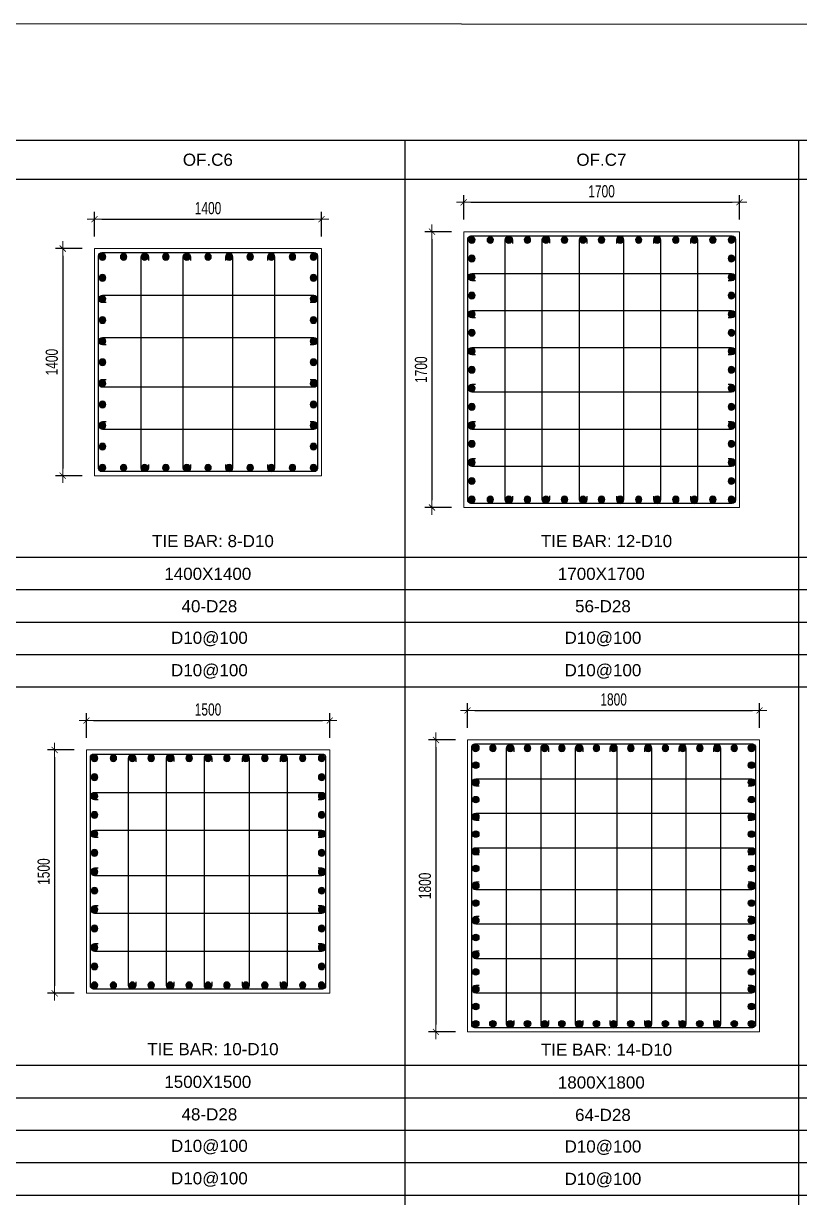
# Model space of a CAD drawing. Header units: millimetres. Extents: x 61878 to 380960, y -19809 to 191918.
# Drawn here: x 334880 to 339664, y 77375 to 84614 of the extents above; entities that cross this region are included whole.
import ezdxf
from ezdxf.enums import TextEntityAlignment as Align

# ---------------------------------------------------------------- set-up
doc = ezdxf.new("R2010")
doc.units = ezdxf.units.MM
doc.linetypes.add('CENTER2', pattern=[1.125, 0.75, -0.125, 0.125, -0.125])
doc.layers.get('Defpoints').update_dxf_attribs({"color": 151, "lineweight": 9})
for name, color, linetype in [('2', 2, 'Continuous'), ('A-ANNO-LEAD', 4, 'Continuous'), ('CEN', 1, 'CENTER2'), ('STL', 3, 'Continuous'), ('TIT1', 3, 'Continuous')]:
    doc.layers.add(name, color=color, linetype=linetype)
doc.layers.add('NDC_S_CONTINUOUS', color=3, linetype='Continuous', lineweight=20)
doc.layers.add('NDC_S_DIM', color=1, linetype='Continuous', lineweight=15)
doc.styles.add('NDC_ARIAL', font='arial.ttf', dxfattribs={"width": 0.85})
doc.styles.add('NDC_DIM', font='', dxfattribs={"width": 0.75})
doc.styles.get('NDC_DIM').set_extended_font_data('Dotum')
doc.dimstyles.new('NDC_dim_30', dxfattribs={"dimscale": 30, "dimtxt": 2.5, "dimasz": 1.5, "dimexe": 1.5, "dimexo": 2.5, "dimgap": 1, "dimtad": 1, "dimdec": 0, "dimzin": 0, "dimdsep": 46, "dimtxsty": 'NDC_DIM', "dimblk": 'DIMMARK', "dimcen": 0.09, "dimdle": 1.2, "dimclrd": 1, "dimclre": 1, "dimclrt": 3, "dimadec": 0, "dimazin": 0, "dimtfac": 1, "dimtdec": 0, "dimtix": 1, "dimtofl": 0, "dimtmove": 0, "dimatfit": 3, "dimfxl": 8, "dimfxlon": 1, "dimtolj": 1, "dimtzin": 0, "dimarcsym": 0})

# ---------------------------------------------------------------- blocks, each defined once
blk = doc.blocks.new('DIMMARK')
at = {"layer": 'NDC_S_DIM', "color": 1}
blk.add_line((-1.5, 0), (1, 0), dxfattribs=at)
at = {"layer": 'NDC_S_DIM', "color": 2, "const_width": 0.1}
blk.add_lwpolyline([(-0.42, -0.42), (0.42, 0.42)], dxfattribs=at)
blk = doc.blocks.new('*D2076')
at = {"layer": 'Defpoints', "color": 0, "ltscale": 40, "transparency": 16777216}
for p in [(336767.4, 80316.3), (335267.4, 80134.8), (336767.4, 80134.8)]:
    blk.add_point(p, dxfattribs=at)
at = {"layer": 'NDC_S_DIM', "color": 1, "lineweight": -2, "ltscale": 40, "transparency": 16777216}
for p, q in [((335267.4, 80209.8), (335267.4, 80361.3)), ((336767.4, 80209.8), (336767.4, 80361.3)), ((335312.4, 80316.3), (336722.4, 80316.3))]:
    blk.add_line(p, q, dxfattribs=at)
at = {"layer": 'NDC_S_DIM', "color": 1, "lineweight": -2, "ltscale": 40, "transparency": 16777216, "xscale": 45, "yscale": 45, "zscale": 45, "rotation": 180}
blk.add_blockref('DIMMARK', (335267.4, 80316.3), dxfattribs=at)
at = {"layer": 'NDC_S_DIM', "color": 1, "lineweight": -2, "ltscale": 40, "transparency": 16777216, "xscale": 45, "yscale": 45, "zscale": 45}
blk.add_blockref('DIMMARK', (336767.4, 80316.3), dxfattribs=at)
at = {"layer": 'NDC_S_DIM', "color": 3, "ltscale": 40, "transparency": 16777216, "insert": (336017.4, 80383.9), "char_height": 75, "attachment_point": 5, "style": 'NDC_DIM'}
blk.add_mtext('\\A1;1500', dxfattribs=at)
blk = doc.blocks.new('*D2077')
at = {"layer": 'Defpoints', "color": 0, "ltscale": 40, "transparency": 16777216}
for p in [(335267.4, 80134.8), (335072, 78634.8), (335267.4, 78634.8)]:
    blk.add_point(p, dxfattribs=at)
at = {"layer": 'NDC_S_DIM', "color": 1, "lineweight": -2, "ltscale": 40, "transparency": 16777216}
for p, q in [((335192.4, 80134.8), (335027, 80134.8)), ((335072, 80089.8), (335072, 78679.8)), ((335192.4, 78634.8), (335027, 78634.8))]:
    blk.add_line(p, q, dxfattribs=at)
at = {"layer": 'NDC_S_DIM', "color": 1, "lineweight": -2, "ltscale": 40, "transparency": 16777216, "xscale": 45, "yscale": 45, "zscale": 45}
for p, rotation in [((335072, 80134.8), 90), ((335072, 78634.8), 270)]:
    blk.add_blockref('DIMMARK', p, dxfattribs=dict(at, rotation=rotation))
at = {"layer": 'NDC_S_DIM', "color": 3, "ltscale": 40, "transparency": 16777216, "insert": (335004.5, 79384.8), "char_height": 75, "attachment_point": 5, "rotation": 90, "style": 'NDC_DIM'}
blk.add_mtext('\\A1;1500', dxfattribs=at)
blk = doc.blocks.new('8')
at = {"layer": '2'}
blk.add_hatch(color=256, dxfattribs=at).paths.add_polyline_path([(20, 0, 0.386127), (1.9, 19.9), (-1.9, 19.9, 0.386127), (-20, 0, 1)])
blk.add_circle((0, 0), 20, dxfattribs=at)
blk = doc.blocks.new('5')
at = {"layer": 'CEN', "rotation": 180}
blk.add_blockref('8', (0, 0), dxfattribs=at)
blk = doc.blocks.new('*U1920')
at = {"layer": 'STL', "xscale": -1, "rotation": 270}
blk.add_blockref('5', (0, 0), dxfattribs=at)
blk = doc.blocks.new('*U1921')
at = {"layer": 'NDC_S_DIM', "color": 0, "linetype": 'ByBlock', "lineweight": -2, "transparency": 16777216}
for p in [(306243.8, 76813.8), (306360.5, 76813.8), (306477.2, 76813.8), (306593.9, 76813.8), (306710.6, 76813.8), (306827.3, 76813.8), (306944, 76813.8), (307060.7, 76813.8), (307177.4, 76813.8), (307294.1, 76813.8), (307410.8, 76813.8), (307527.5, 76813.8), (307644.2, 76813.8)]:
    blk.add_blockref('*U1920', p, dxfattribs=at)
blk = doc.blocks.new('*U1922')
at = {"layer": 'STL', "xscale": -1, "rotation": 270}
blk.add_blockref('5', (0, 0), dxfattribs=at)
blk = doc.blocks.new('*U1923')
at = {"layer": 'NDC_S_DIM', "color": 0, "linetype": 'ByBlock', "lineweight": -2, "transparency": 16777216}
for p in [(306243.8, 76813.8), (306360.5, 76813.8), (306477.2, 76813.8), (306593.9, 76813.8), (306710.6, 76813.8), (306827.3, 76813.8), (306944, 76813.8), (307060.7, 76813.8), (307177.4, 76813.8), (307294.1, 76813.8), (307410.8, 76813.8), (307527.5, 76813.8), (307644.2, 76813.8)]:
    blk.add_blockref('*U1922', p, dxfattribs=at)
blk = doc.blocks.new('*U1924')
at = {"layer": 'STL', "xscale": -1, "rotation": 270}
blk.add_blockref('5', (0, 0), dxfattribs=at)
blk = doc.blocks.new('*U1925')
at = {"layer": 'NDC_S_DIM', "color": 0, "linetype": 'ByBlock', "lineweight": -2, "transparency": 16777216}
for p in [(306243.8, 76813.8), (306360.5, 76813.8), (306477.2, 76813.8), (306593.9, 76813.8), (306710.6, 76813.8), (306827.3, 76813.8), (306944, 76813.8), (307060.7, 76813.8), (307177.4, 76813.8), (307294.1, 76813.8), (307410.8, 76813.8), (307527.5, 76813.8), (307644.2, 76813.8)]:
    blk.add_blockref('*U1924', p, dxfattribs=at)
blk = doc.blocks.new('*U1918')
at = {"layer": 'STL', "xscale": -1, "rotation": 270}
blk.add_blockref('5', (0, 0), dxfattribs=at)
blk = doc.blocks.new('*U1919')
at = {"layer": 'NDC_S_DIM', "color": 0, "linetype": 'ByBlock', "lineweight": -2, "transparency": 16777216}
for p in [(306243.8, 76813.8), (306360.5, 76813.8), (306477.2, 76813.8), (306593.9, 76813.8), (306710.6, 76813.8), (306827.3, 76813.8), (306944, 76813.8), (307060.7, 76813.8), (307177.4, 76813.8), (307294.1, 76813.8), (307410.8, 76813.8), (307527.5, 76813.8), (307644.2, 76813.8)]:
    blk.add_blockref('*U1918', p, dxfattribs=at)
blk = doc.blocks.new('*D2078')
at = {"layer": 'Defpoints', "color": 0, "ltscale": 40, "transparency": 16777216}
for p in [(336717.4, 83407.6), (335317.4, 83226), (336717.4, 83226)]:
    blk.add_point(p, dxfattribs=at)
at = {"layer": 'NDC_S_DIM', "color": 1, "lineweight": -2, "ltscale": 40, "transparency": 16777216}
for p, q in [((335317.4, 83301), (335317.4, 83452.6)), ((335362.4, 83407.6), (336672.4, 83407.6)), ((336717.4, 83301), (336717.4, 83452.6))]:
    blk.add_line(p, q, dxfattribs=at)
at = {"layer": 'NDC_S_DIM', "color": 1, "lineweight": -2, "ltscale": 40, "transparency": 16777216, "xscale": 45, "yscale": 45, "zscale": 45, "rotation": 180}
blk.add_blockref('DIMMARK', (335317.4, 83407.6), dxfattribs=at)
at = {"layer": 'NDC_S_DIM', "color": 1, "lineweight": -2, "ltscale": 40, "transparency": 16777216, "xscale": 45, "yscale": 45, "zscale": 45}
blk.add_blockref('DIMMARK', (336717.4, 83407.6), dxfattribs=at)
at = {"layer": 'NDC_S_DIM', "color": 3, "ltscale": 40, "transparency": 16777216, "insert": (336017.4, 83475.2), "char_height": 75, "attachment_point": 5, "style": 'NDC_DIM'}
blk.add_mtext('\\A1;1400', dxfattribs=at)
blk = doc.blocks.new('*D2079')
at = {"layer": 'Defpoints', "color": 0, "ltscale": 40, "transparency": 16777216}
for p in [(335317.4, 83226), (335122, 81826), (335317.4, 81826)]:
    blk.add_point(p, dxfattribs=at)
at = {"layer": 'NDC_S_DIM', "color": 1, "lineweight": -2, "ltscale": 40, "transparency": 16777216}
for p, q in [((335242.4, 83226), (335077, 83226)), ((335122, 83181), (335122, 81871)), ((335242.4, 81826), (335077, 81826))]:
    blk.add_line(p, q, dxfattribs=at)
at = {"layer": 'NDC_S_DIM', "color": 1, "lineweight": -2, "ltscale": 40, "transparency": 16777216, "xscale": 45, "yscale": 45, "zscale": 45}
for p, rotation in [((335122, 83226), 90), ((335122, 81826), 270)]:
    blk.add_blockref('DIMMARK', p, dxfattribs=dict(at, rotation=rotation))
at = {"layer": 'NDC_S_DIM', "color": 3, "ltscale": 40, "transparency": 16777216, "insert": (335054.5, 82526), "char_height": 75, "attachment_point": 5, "rotation": 90, "style": 'NDC_DIM'}
blk.add_mtext('\\A1;1400', dxfattribs=at)
blk = doc.blocks.new('*U1933')
at = {"layer": 'STL', "xscale": -1, "rotation": 270}
blk.add_blockref('5', (0, 0), dxfattribs=at)
blk = doc.blocks.new('*U1934')
at = {"layer": 'NDC_S_DIM', "color": 0, "linetype": 'ByBlock', "lineweight": -2, "transparency": 16777216}
for p in [(306343.8, 79984.3), (306473.8, 79984.3), (306603.8, 79984.3), (306733.9, 79984.3), (306863.9, 79984.3), (306994, 79984.3), (307124, 79984.3), (307254.1, 79984.3), (307384.1, 79984.3), (307514.2, 79984.3), (307644.2, 79984.3)]:
    blk.add_blockref('*U1933', p, dxfattribs=at)
blk = doc.blocks.new('*U1986')
at = {"layer": 'STL', "xscale": -1, "rotation": 270}
blk.add_blockref('5', (0, 0), dxfattribs=at)
blk = doc.blocks.new('*U1987')
at = {"layer": 'NDC_S_DIM', "color": 0, "linetype": 'ByBlock', "lineweight": -2, "transparency": 16777216}
for p in [(306343.8, 79984.3), (306473.8, 79984.3), (306603.8, 79984.3), (306733.9, 79984.3), (306863.9, 79984.3), (306994, 79984.3), (307124, 79984.3), (307254.1, 79984.3), (307384.1, 79984.3), (307514.2, 79984.3), (307644.2, 79984.3)]:
    blk.add_blockref('*U1986', p, dxfattribs=at)
blk = doc.blocks.new('*U1988')
at = {"layer": 'STL', "xscale": -1, "rotation": 270}
blk.add_blockref('5', (0, 0), dxfattribs=at)
blk = doc.blocks.new('*U1989')
at = {"layer": 'NDC_S_DIM', "color": 0, "linetype": 'ByBlock', "lineweight": -2, "transparency": 16777216}
for p in [(306343.8, 79984.3), (306473.8, 79984.3), (306603.8, 79984.3), (306733.9, 79984.3), (306863.9, 79984.3), (306994, 79984.3), (307124, 79984.3), (307254.1, 79984.3), (307384.1, 79984.3), (307514.2, 79984.3), (307644.2, 79984.3)]:
    blk.add_blockref('*U1988', p, dxfattribs=at)
blk = doc.blocks.new('*U1990')
at = {"layer": 'STL', "xscale": -1, "rotation": 270}
blk.add_blockref('5', (0, 0), dxfattribs=at)
blk = doc.blocks.new('*U1991')
at = {"layer": 'NDC_S_DIM', "color": 0, "linetype": 'ByBlock', "lineweight": -2, "transparency": 16777216}
for p in [(306343.8, 79984.3), (306473.8, 79984.3), (306603.8, 79984.3), (306733.9, 79984.3), (306863.9, 79984.3), (306994, 79984.3), (307124, 79984.3), (307254.1, 79984.3), (307384.1, 79984.3), (307514.2, 79984.3), (307644.2, 79984.3)]:
    blk.add_blockref('*U1990', p, dxfattribs=at)
blk = doc.blocks.new('*D2062')
at = {"layer": 'Defpoints', "color": 0, "ltscale": 40, "transparency": 16777216}
for p in [(339417.9, 80378.2), (337617.9, 80196.6), (339417.9, 80196.6)]:
    blk.add_point(p, dxfattribs=at)
at = {"layer": 'NDC_S_DIM', "color": 1, "lineweight": -2, "ltscale": 40, "transparency": 16777216}
for p, q in [((337617.9, 80271.6), (337617.9, 80423.2)), ((339417.9, 80271.6), (339417.9, 80423.2)), ((337662.9, 80378.2), (339372.9, 80378.2))]:
    blk.add_line(p, q, dxfattribs=at)
at = {"layer": 'NDC_S_DIM', "color": 1, "lineweight": -2, "ltscale": 40, "transparency": 16777216, "xscale": 45, "yscale": 45, "zscale": 45, "rotation": 180}
blk.add_blockref('DIMMARK', (337617.9, 80378.2), dxfattribs=at)
at = {"layer": 'NDC_S_DIM', "color": 1, "lineweight": -2, "ltscale": 40, "transparency": 16777216, "xscale": 45, "yscale": 45, "zscale": 45}
blk.add_blockref('DIMMARK', (339417.9, 80378.2), dxfattribs=at)
at = {"layer": 'NDC_S_DIM', "color": 3, "ltscale": 40, "transparency": 16777216, "insert": (338517.9, 80445.8), "char_height": 75, "attachment_point": 5, "style": 'NDC_DIM'}
blk.add_mtext('\\A1;1800', dxfattribs=at)
blk = doc.blocks.new('*D2063')
at = {"layer": 'Defpoints', "color": 0, "ltscale": 40, "transparency": 16777216}
for p in [(337617.9, 80196.6), (337422.5, 78396.6), (337617.9, 78396.6)]:
    blk.add_point(p, dxfattribs=at)
at = {"layer": 'NDC_S_DIM', "color": 1, "lineweight": -2, "ltscale": 40, "transparency": 16777216}
for p, q in [((337542.9, 80196.6), (337377.5, 80196.6)), ((337422.5, 80151.6), (337422.5, 78441.6)), ((337542.9, 78396.6), (337377.5, 78396.6))]:
    blk.add_line(p, q, dxfattribs=at)
at = {"layer": 'NDC_S_DIM', "color": 1, "lineweight": -2, "ltscale": 40, "transparency": 16777216, "xscale": 45, "yscale": 45, "zscale": 45}
for p, rotation in [((337422.5, 80196.6), 90), ((337422.5, 78396.6), 270)]:
    blk.add_blockref('DIMMARK', p, dxfattribs=dict(at, rotation=rotation))
at = {"layer": 'NDC_S_DIM', "color": 3, "ltscale": 40, "transparency": 16777216, "insert": (337355, 79296.6), "char_height": 75, "attachment_point": 5, "rotation": 90, "style": 'NDC_DIM'}
blk.add_mtext('\\A1;1800', dxfattribs=at)
blk = doc.blocks.new('*U1992')
at = {"layer": 'STL', "xscale": -1, "rotation": 270}
blk.add_blockref('5', (0, 0), dxfattribs=at)
blk = doc.blocks.new('*U1993')
at = {"layer": 'NDC_S_DIM', "color": 0, "linetype": 'ByBlock', "lineweight": -2, "transparency": 16777216}
for p in [(308694.2, 70751.5), (308800.5, 70751.5), (308906.8, 70751.5), (309013.1, 70751.5), (309119.4, 70751.5), (309225.6, 70751.5), (309331.9, 70751.5), (309438.2, 70751.5), (309544.5, 70751.5), (309650.7, 70751.5), (309757, 70751.5), (309863.3, 70751.5), (309969.6, 70751.5), (310075.9, 70751.5), (310182.1, 70751.5), (310288.4, 70751.5), (310394.7, 70751.5)]:
    blk.add_blockref('*U1992', p, dxfattribs=at)
blk = doc.blocks.new('*U1952')
at = {"layer": 'STL', "xscale": -1, "rotation": 270}
blk.add_blockref('5', (0, 0), dxfattribs=at)
blk = doc.blocks.new('*U1953')
at = {"layer": 'NDC_S_DIM', "color": 0, "linetype": 'ByBlock', "lineweight": -2, "transparency": 16777216}
for p in [(308694.2, 70751.5), (308800.5, 70751.5), (308906.8, 70751.5), (309013.1, 70751.5), (309119.4, 70751.5), (309225.6, 70751.5), (309331.9, 70751.5), (309438.2, 70751.5), (309544.5, 70751.5), (309650.7, 70751.5), (309757, 70751.5), (309863.3, 70751.5), (309969.6, 70751.5), (310075.9, 70751.5), (310182.1, 70751.5), (310288.4, 70751.5), (310394.7, 70751.5)]:
    blk.add_blockref('*U1952', p, dxfattribs=at)
blk = doc.blocks.new('*U1954')
at = {"layer": 'STL', "xscale": -1, "rotation": 270}
blk.add_blockref('5', (0, 0), dxfattribs=at)
blk = doc.blocks.new('*U1955')
at = {"layer": 'NDC_S_DIM', "color": 0, "linetype": 'ByBlock', "lineweight": -2, "transparency": 16777216}
for p in [(308694.2, 70751.5), (308800.5, 70751.5), (308906.8, 70751.5), (309013.1, 70751.5), (309119.4, 70751.5), (309225.6, 70751.5), (309331.9, 70751.5), (309438.2, 70751.5), (309544.5, 70751.5), (309650.7, 70751.5), (309757, 70751.5), (309863.3, 70751.5), (309969.6, 70751.5), (310075.9, 70751.5), (310182.1, 70751.5), (310288.4, 70751.5), (310394.7, 70751.5)]:
    blk.add_blockref('*U1954', p, dxfattribs=at)
blk = doc.blocks.new('*U1976')
at = {"layer": 'STL', "xscale": -1, "rotation": 270}
blk.add_blockref('5', (0, 0), dxfattribs=at)
blk = doc.blocks.new('*U1977')
at = {"layer": 'NDC_S_DIM', "color": 0, "linetype": 'ByBlock', "lineweight": -2, "transparency": 16777216}
for p in [(308694.2, 70751.5), (308800.5, 70751.5), (308906.8, 70751.5), (309013.1, 70751.5), (309119.4, 70751.5), (309225.6, 70751.5), (309331.9, 70751.5), (309438.2, 70751.5), (309544.5, 70751.5), (309650.7, 70751.5), (309757, 70751.5), (309863.3, 70751.5), (309969.6, 70751.5), (310075.9, 70751.5), (310182.1, 70751.5), (310288.4, 70751.5), (310394.7, 70751.5)]:
    blk.add_blockref('*U1976', p, dxfattribs=at)
blk = doc.blocks.new('*U1956')
at = {"layer": 'STL', "xscale": -1, "rotation": 270}
blk.add_blockref('5', (0, 0), dxfattribs=at)
blk = doc.blocks.new('*U1957')
at = {"layer": 'NDC_S_DIM', "color": 0, "linetype": 'ByBlock', "lineweight": -2, "transparency": 16777216}
for p in [(299692.7, 70167.6), (299807.1, 70167.6), (299921.4, 70167.6), (300035.7, 70167.6), (300150, 70167.6), (300264.3, 70167.6), (300378.6, 70167.6), (300493, 70167.6), (300607.3, 70167.6), (300721.6, 70167.6), (300835.9, 70167.6), (300950.2, 70167.6), (301064.6, 70167.6), (301178.9, 70167.6), (301293.2, 70167.6)]:
    blk.add_blockref('*U1956', p, dxfattribs=at)
blk = doc.blocks.new('*U1958')
at = {"layer": 'STL', "xscale": -1, "rotation": 270}
blk.add_blockref('5', (0, 0), dxfattribs=at)
blk = doc.blocks.new('*U1959')
at = {"layer": 'NDC_S_DIM', "color": 0, "linetype": 'ByBlock', "lineweight": -2, "transparency": 16777216}
for p in [(299692.7, 70167.6), (299807.1, 70167.6), (299921.4, 70167.6), (300035.7, 70167.6), (300150, 70167.6), (300264.3, 70167.6), (300378.6, 70167.6), (300493, 70167.6), (300607.3, 70167.6), (300721.6, 70167.6), (300835.9, 70167.6), (300950.2, 70167.6), (301064.6, 70167.6), (301178.9, 70167.6), (301293.2, 70167.6)]:
    blk.add_blockref('*U1958', p, dxfattribs=at)
blk = doc.blocks.new('*U1960')
at = {"layer": 'STL', "xscale": -1, "rotation": 270}
blk.add_blockref('5', (0, 0), dxfattribs=at)
blk = doc.blocks.new('*U1961')
at = {"layer": 'NDC_S_DIM', "color": 0, "linetype": 'ByBlock', "lineweight": -2, "transparency": 16777216}
for p in [(299692.7, 70167.6), (299807.1, 70167.6), (299921.4, 70167.6), (300035.7, 70167.6), (300150, 70167.6), (300264.3, 70167.6), (300378.6, 70167.6), (300493, 70167.6), (300607.3, 70167.6), (300721.6, 70167.6), (300835.9, 70167.6), (300950.2, 70167.6), (301064.6, 70167.6), (301178.9, 70167.6), (301293.2, 70167.6)]:
    blk.add_blockref('*U1960', p, dxfattribs=at)
blk = doc.blocks.new('*U1978')
at = {"layer": 'STL', "xscale": -1, "rotation": 270}
blk.add_blockref('5', (0, 0), dxfattribs=at)
blk = doc.blocks.new('*U1979')
at = {"layer": 'NDC_S_DIM', "color": 0, "linetype": 'ByBlock', "lineweight": -2, "transparency": 16777216}
for p in [(299692.7, 70167.6), (299807.1, 70167.6), (299921.4, 70167.6), (300035.7, 70167.6), (300150, 70167.6), (300264.3, 70167.6), (300378.6, 70167.6), (300493, 70167.6), (300607.3, 70167.6), (300721.6, 70167.6), (300835.9, 70167.6), (300950.2, 70167.6), (301064.6, 70167.6), (301178.9, 70167.6), (301293.2, 70167.6)]:
    blk.add_blockref('*U1978', p, dxfattribs=at)
blk = doc.blocks.new('*D2064')
at = {"layer": 'Defpoints', "color": 0, "ltscale": 40, "transparency": 16777216}
for p in [(339293.5, 83511.3), (337593.5, 83329.7), (339293.5, 83329.7)]:
    blk.add_point(p, dxfattribs=at)
at = {"layer": 'NDC_S_DIM', "color": 1, "lineweight": -2, "ltscale": 40, "transparency": 16777216}
for p, q in [((337593.5, 83404.7), (337593.5, 83556.3)), ((339293.5, 83404.7), (339293.5, 83556.3)), ((337638.5, 83511.3), (339248.5, 83511.3))]:
    blk.add_line(p, q, dxfattribs=at)
at = {"layer": 'NDC_S_DIM', "color": 1, "lineweight": -2, "ltscale": 40, "transparency": 16777216, "xscale": 45, "yscale": 45, "zscale": 45, "rotation": 180}
blk.add_blockref('DIMMARK', (337593.5, 83511.3), dxfattribs=at)
at = {"layer": 'NDC_S_DIM', "color": 1, "lineweight": -2, "ltscale": 40, "transparency": 16777216, "xscale": 45, "yscale": 45, "zscale": 45}
blk.add_blockref('DIMMARK', (339293.5, 83511.3), dxfattribs=at)
at = {"layer": 'NDC_S_DIM', "color": 3, "ltscale": 40, "transparency": 16777216, "insert": (338443.5, 83578.9), "char_height": 75, "attachment_point": 5, "style": 'NDC_DIM'}
blk.add_mtext('\\A1;1700', dxfattribs=at)
blk = doc.blocks.new('*D2065')
at = {"layer": 'Defpoints', "color": 0, "ltscale": 40, "transparency": 16777216}
for p in [(337593.5, 83329.7), (337398.1, 81629.7), (337593.5, 81629.7)]:
    blk.add_point(p, dxfattribs=at)
at = {"layer": 'NDC_S_DIM', "color": 1, "lineweight": -2, "ltscale": 40, "transparency": 16777216}
for p, q in [((337518.5, 83329.7), (337353.1, 83329.7)), ((337398.1, 83284.7), (337398.1, 81674.7)), ((337518.5, 81629.7), (337353.1, 81629.7))]:
    blk.add_line(p, q, dxfattribs=at)
at = {"layer": 'NDC_S_DIM', "color": 1, "lineweight": -2, "ltscale": 40, "transparency": 16777216, "xscale": 45, "yscale": 45, "zscale": 45}
for p, rotation in [((337398.1, 83329.7), 90), ((337398.1, 81629.7), 270)]:
    blk.add_blockref('DIMMARK', p, dxfattribs=dict(at, rotation=rotation))
at = {"layer": 'NDC_S_DIM', "color": 3, "ltscale": 40, "transparency": 16777216, "insert": (337330.6, 82479.7), "char_height": 75, "attachment_point": 5, "rotation": 90, "style": 'NDC_DIM'}
blk.add_mtext('\\A1;1700', dxfattribs=at)

msp = doc.modelspace()

# ---------------------------------------------------------------- linework, layer by layer
at = {"layer": '2', "lineweight": -2, "ltscale": 1000}
for points in [[(339268.5, 83284.7), (339268.5, 81674.7, -0.414214), (339248.5, 81654.7), (337638.5, 81654.7, -0.414214), (337618.5, 81674.7), (337618.5, 83284.7, -0.414214), (337638.5, 83304.7), (339248.5, 83304.7, -0.414214)], [(336692.4, 83181), (336692.4, 81871, -0.414214), (336672.4, 81851), (335362.4, 81851, -0.414214), (335342.4, 81871), (335342.4, 83181, -0.414214), (335362.4, 83201), (336672.4, 83201, -0.414214)], [(339392.9, 80151.6), (339392.9, 78441.6, -0.414214), (339372.9, 78421.6), (337662.9, 78421.6, -0.414214), (337642.9, 78441.6), (337642.9, 80151.6, -0.414214), (337662.9, 80171.6), (339372.9, 80171.6, -0.414214)], [(336742.4, 80089.8), (336742.4, 78679.8, -0.414214), (336722.4, 78659.8), (335312.4, 78659.8, -0.414214), (335292.4, 78679.8), (335292.4, 80089.8, -0.414214), (335312.4, 80109.8), (336722.4, 80109.8, -0.414214)]]:
    msp.add_lwpolyline(points, format="xyb", close=True, dxfattribs=at)
at = {"layer": '2'}
for points in [[(337894.4, 81699.4), (337894.4, 81677.2, -1), (337849.4, 81677.2), (337849.4, 83279.2, -1), (337894.4, 83279.2), (337894.4, 83257.1)], [(338123, 81700.8), (338123, 81678.7, -1), (338078, 81678.7), (338078, 83280.7, -1), (338123, 83280.7), (338123, 83258.6)], [(338351.7, 81699.4), (338351.7, 81677.2, -1), (338306.7, 81677.2), (338306.7, 83279.2, -1), (338351.7, 83279.2), (338351.7, 83257.1)], [(338535.3, 81699.4), (338535.3, 81677.2, 1), (338580.3, 81677.2), (338580.3, 83279.2, 1), (338535.3, 83279.2), (338535.3, 83257.1)], [(338763.9, 81699.4), (338763.9, 81677.2, 1), (338809, 81677.2), (338809, 83279.2, 1), (338763.9, 83279.2), (338763.9, 83257.1)], [(338992.6, 81699.4), (338992.6, 81677.2, 1), (339037.6, 81677.2), (339037.6, 83279.2, 1), (338992.6, 83279.2), (338992.6, 83257.1)], [(335649.8, 81895.7), (335649.8, 81873.5, -1), (335604.7, 81873.5), (335604.7, 83175.5, -1), (335649.8, 83175.5), (335649.8, 83153.4)], [(335909.9, 81895.7), (335909.9, 81873.5, -1), (335864.8, 81873.5), (335864.8, 83175.5, -1), (335909.9, 83175.5), (335909.9, 83153.4)], [(336124.9, 81895.7), (336124.9, 81873.5, 1), (336169.9, 81873.5), (336169.9, 83175.5, 1), (336124.9, 83175.5), (336124.9, 83153.4)], [(336385, 81895.7), (336385, 81873.5, 1), (336430, 81873.5), (336430, 83175.5, 1), (336385, 83175.5), (336385, 83153.4)], [(337665.4, 83028.1), (337643.3, 83028.1, -1), (337643.3, 83073.1), (339245.3, 83073.1, -1), (339245.3, 83028.1), (339223.2, 83028.1)], [(335389.3, 82892.9), (335367.2, 82892.9, -1), (335367.2, 82938), (336669.2, 82938, -1), (336669.2, 82892.9), (336647.1, 82892.9)], [(337665.4, 82799.4), (337643.3, 82799.4, -1), (337643.3, 82844.5), (339245.3, 82844.5, -1), (339245.3, 82799.4), (339223.2, 82799.4)], [(335389.3, 82632.8), (335367.2, 82632.8, -1), (335367.2, 82677.9), (336669.2, 82677.9, -1), (336669.2, 82632.8), (336647.1, 82632.8)], [(337665.4, 82570.8), (337643.3, 82570.8, -1), (337643.3, 82615.8), (339245.3, 82615.8, -1), (339245.3, 82570.8), (339223.2, 82570.8)], [(335389.3, 82417.8), (335367.2, 82417.8, 1), (335367.2, 82372.8), (336669.2, 82372.8, 1), (336669.2, 82417.8), (336647.1, 82417.8)], [(337665.4, 82387.2), (337643.3, 82387.2, 1), (337643.3, 82342.2), (339245.3, 82342.2, 1), (339245.3, 82387.2), (339223.2, 82387.2)], [(335389.3, 82157.7), (335367.2, 82157.7, 1), (335367.2, 82112.7), (336669.2, 82112.7, 1), (336669.2, 82157.7), (336647.1, 82157.7)], [(337665.4, 82158.5), (337643.3, 82158.5, 1), (337643.3, 82113.5), (339245.3, 82113.5, 1), (339245.3, 82158.5), (339223.2, 82158.5)], [(337665.4, 81929.9), (337643.3, 81929.9, 1), (337643.3, 81884.9), (339245.3, 81884.9, 1), (339245.3, 81929.9), (339223.2, 81929.9)], [(337902.7, 78466.3), (337902.7, 78444.1, -1), (337857.7, 78444.1), (337857.7, 80146.1, -1), (337902.7, 80146.1), (337902.7, 80124)], [(338115.3, 78466.3), (338115.3, 78444.1, -1), (338070.2, 78444.1), (338070.2, 80146.1, -1), (338115.3, 80146.1), (338115.3, 80124)], [(338327.8, 78466.3), (338327.8, 78444.1, -1), (338282.8, 78444.1), (338282.8, 80146.1, -1), (338327.8, 80146.1), (338327.8, 80124)], [(338495.4, 78466.3), (338495.4, 78444.1, 1), (338540.4, 78444.1), (338540.4, 80146.1, 1), (338495.4, 80146.1), (338495.4, 80124)], [(338707.9, 78466.3), (338707.9, 78444.1, 1), (338752.9, 78444.1), (338752.9, 80146.1, 1), (338707.9, 80146.1), (338707.9, 80124)], [(338920.5, 78466.3), (338920.5, 78444.1, 1), (338965.5, 78444.1), (338965.5, 80146.1, 1), (338920.5, 80146.1), (338920.5, 80124)], [(339133, 78466.3), (339133, 78444.1, 1), (339178.1, 78444.1), (339178.1, 80146.1, 1), (339133, 80146.1), (339133, 80124)], [(335573.1, 78704.4), (335573.1, 78682.3, -1), (335528.1, 78682.3), (335528.1, 80084.3, -1), (335573.1, 80084.3), (335573.1, 80062.1)], [(335806.5, 78705.9), (335806.5, 78683.7, -1), (335761.5, 78683.7), (335761.5, 80085.7, -1), (335806.5, 80085.7), (335806.5, 80063.6)], [(336039.9, 78704.4), (336039.9, 78682.3, -1), (335994.9, 78682.3), (335994.9, 80084.3, -1), (336039.9, 80084.3), (336039.9, 80062.1)], [(336228.3, 78704.4), (336228.3, 78682.3, 1), (336273.3, 78682.3), (336273.3, 80084.3, 1), (336228.3, 80084.3), (336228.3, 80062.1)], [(336461.7, 78704.4), (336461.7, 78682.3, 1), (336506.7, 78682.3), (336506.7, 80084.3, 1), (336461.7, 80084.3), (336461.7, 80062.1)], [(337689.8, 79912.5), (337667.6, 79912.5, -1), (337667.6, 79957.5), (339369.7, 79957.5, -1), (339369.7, 79912.5), (339347.5, 79912.5)], [(335339.3, 79828.3), (335317.2, 79828.3, -1), (335317.2, 79873.4), (336719.2, 79873.4, -1), (336719.2, 79828.3), (336697.1, 79828.3)], [(337689.8, 79700), (337667.6, 79700, -1), (337667.6, 79745), (339369.7, 79745, -1), (339369.7, 79700), (339347.5, 79700)], [(335339.3, 79594.9), (335317.2, 79594.9, -1), (335317.2, 79639.9), (336719.2, 79639.9, -1), (336719.2, 79594.9), (336697.1, 79594.9)], [(337689.8, 79487.4), (337667.6, 79487.4, -1), (337667.6, 79532.4), (339369.7, 79532.4, -1), (339369.7, 79487.4), (339347.5, 79487.4)], [(335339.3, 79406.5), (335317.2, 79406.5, 1), (335317.2, 79361.5), (336719.2, 79361.5, 1), (336719.2, 79406.5), (336697.1, 79406.5)], [(337689.8, 79319.9), (337667.6, 79319.9, 1), (337667.6, 79274.9), (339369.7, 79274.9, 1), (339369.7, 79319.9), (339347.5, 79319.9)], [(335339.3, 79173.1), (335317.2, 79173.1, 1), (335317.2, 79128.1), (336719.2, 79128.1, 1), (336719.2, 79173.1), (336697.1, 79173.1)], [(337689.8, 79107.3), (337667.6, 79107.3, 1), (337667.6, 79062.3), (339369.7, 79062.3, 1), (339369.7, 79107.3), (339347.5, 79107.3)], [(335339.3, 78939.7), (335317.2, 78939.7, 1), (335317.2, 78894.7), (336719.2, 78894.7, 1), (336719.2, 78939.7), (336697.1, 78939.7)], [(337689.8, 78894.8), (337667.6, 78894.8, 1), (337667.6, 78849.7), (339369.7, 78849.7, 1), (339369.7, 78894.8), (339347.5, 78894.8)], [(337689.8, 78682.2), (337667.6, 78682.2, 1), (337667.6, 78637.2), (339369.7, 78637.2, 1), (339369.7, 78682.2), (339347.5, 78682.2)]]:
    msp.add_lwpolyline(points, format="xyb", dxfattribs=at)
at = {"layer": 'A-ANNO-LEAD'}
msp.add_lwpolyline([(330466.4, 67994), (351801.4, 67980.8), (351801.4, 84600.8), (330466.4, 84614)], close=True, dxfattribs=at)
at = {"layer": 'NDC_S_CONTINUOUS', "ltscale": 70}
for points in [[(339293.5, 83329.7), (339293.5, 81629.7), (337593.5, 81629.7), (337593.5, 83329.7), (339293.5, 83329.7)], [(336717.4, 83226), (336717.4, 81826), (335317.4, 81826), (335317.4, 83226), (336717.4, 83226)], [(336767.4, 80134.8), (336767.4, 78634.8), (335267.4, 78634.8), (335267.4, 80134.8), (336767.4, 80134.8)], [(339417.9, 80196.6), (339417.9, 78396.6), (337617.9, 78396.6), (337617.9, 80196.6), (339417.9, 80196.6)]]:
    msp.add_lwpolyline(points, dxfattribs=at)
at = {"layer": 'TIT1', "color": 2}
msp.add_line((330466.4, 83894), (351801.4, 83894), dxfattribs=at)
at = {"layer": 'TIT1'}
for p, q in [((337230.4, 83894), (337230.4, 67994)), ((339656.5, 83894), (339656.5, 67994)), ((330466.4, 83654), (351801.4, 83654)), ((351801.4, 80521.3), (330466.4, 80521.3)), ((351801.4, 77388.6), (330466.4, 77388.6))]:
    msp.add_line(p, q, dxfattribs=at)
at = {"layer": 'TIT1', "color": 8}
for p, q in [((351801.4, 81321.3), (331094.3, 81321.3)), ((351801.4, 81121.3), (331094.3, 81121.3)), ((351801.4, 80921.3), (331094.3, 80921.3)), ((351801.4, 80721.3), (331094.3, 80721.3)), ((351801.4, 78188.6), (331094.3, 78188.6)), ((351801.4, 77988.6), (331094.3, 77988.6)), ((351801.4, 77788.6), (331094.3, 77788.6)), ((351801.4, 77588.6), (331523.5, 77588.6))]:
    msp.add_line(p, q, dxfattribs=at)

# ---------------------------------------------------------------- block references
at = {"layer": 'NDC_S_DIM'}
for name, p in [('*U1957', (37950.5, 13111.6)), ('*U1934', (29023.4, 3191.3)), ('*U1987', (29023.4, 1890.8)), ('*U1959', (37950.5, 11511.1)), ('*U1993', (28973.4, 9394.6)), ('*U1921', (29073.4, 3270.4)), ('*U1923', (29073.4, 1870))]:
    msp.add_blockref(name, p, dxfattribs=at)
at = {"layer": 'NDC_S_DIM', "rotation": 90}
for name, p in [('*U1961', (407810.9, -218014)), ('*U1979', (409411.3, -218014)), ('*U1989', (415351.4, -224468.7)), ('*U1991', (416651.9, -224468.7)), ('*U1925', (412131, -227560)), ('*U1919', (413531.4, -227560))]:
    msp.add_blockref(name, p, dxfattribs=at)
at = {"layer": 'NDC_S_DIM', "xscale": -1}
for name, p, rotation in [('*U1955', (266916.1, -230247.1), 270), ('*U1977', (268616.6, -230247.1), 270), ('*U1953', (28973.4, 149198.7), 180)]:
    msp.add_blockref(name, p, dxfattribs=dict(at, rotation=rotation))

# ---------------------------------------------------------------- texts
at = {"layer": 'TIT1', "color": 2, "style": 'NDC_ARIAL'}
for s, p in [('OF.C6', (336016.4, 83774)), ('OF.C7', (338442.5, 83774))]:
    msp.add_text(s, height=75, dxfattribs=at).set_placement(p, align=Align.MIDDLE)
at = {"layer": 'TIT1', "style": 'NDC_ARIAL'}
for s, p in [('TIE BAR: 8-D10', (336047.7, 81423)), ('TIE BAR: 12-D10', (338473.8, 81423)), ('1400X1400', (336015.9, 81221.1)), ('1700X1700', (338441.9, 81221.1)), ('40-D28', (336025.9, 81021.1)), ('56-D28', (338452, 81021.1)), ('D10@100', (336025.9, 80821.1)), ('D10@100', (338452, 80821.1)), ('D10@100', (336025.9, 80621.1)), ('D10@100', (338452, 80621.1)), ('TIE BAR: 10-D10', (336047.7, 78290.3)), ('TIE BAR: 14-D10', (338473.8, 78286.8)), ('1500X1500', (336015.9, 78088.4)), ('48-D28', (336025.9, 77888.4)), ('64-D28', (338452, 77884.9)), ('D10@100', (336025.9, 77688.4)), ('D10@100', (338452, 77684.9)), ('D10@100', (336025.9, 77488.4)), ('D10@100', (338452, 77484.9))]:
    msp.add_text(s, height=75, dxfattribs=at).set_placement(p, align=Align.MIDDLE)
at = {"layer": 'TIT1', "color": 6, "style": 'NDC_ARIAL'}
msp.add_text('1800X1800', height=75, dxfattribs=at).set_placement((338441.9, 78084.9), align=Align.MIDDLE)

# ---------------------------------------------------------------- dimensions: what is measured, and where the dimension line sits
at = {"layer": 'NDC_S_DIM', "ltscale": 40}
for base, p1, p2, picture, middle in [((339293.5, 83511.3), (337593.5, 83329.7), (339293.5, 83329.7), '*D2064', (338443.5, 83578.9)), ((336717.4, 83407.6), (335317.4, 83226), (336717.4, 83226), '*D2078', (336017.4, 83475.2)), ((339417.9, 80378.2), (337617.9, 80196.6), (339417.9, 80196.6), '*D2062', (338517.9, 80445.8)), ((336767.4, 80316.3), (335267.4, 80134.8), (336767.4, 80134.8), '*D2076', (336017.4, 80383.9))]:
    dim = msp.add_linear_dim(base=base, p1=p1, p2=p2, dimstyle='NDC_dim_30', dxfattribs=at)
    dim.commit()
    dim.dimension.update_dxf_attribs({"geometry": picture, "text_midpoint": middle})
for base, p1, p2, picture, middle in [((337398.1, 81629.7), (337593.5, 83329.7), (337593.5, 81629.7), '*D2065', (337330.6, 82479.7)), ((335122, 81826), (335317.4, 83226), (335317.4, 81826), '*D2079', (335054.5, 82526)), ((337422.5, 78396.6), (337617.9, 80196.6), (337617.9, 78396.6), '*D2063', (337355, 79296.6)), ((335072, 78634.8), (335267.4, 80134.8), (335267.4, 78634.8), '*D2077', (335004.5, 79384.8))]:
    dim = msp.add_linear_dim(base=base, p1=p1, p2=p2, angle=90, dimstyle='NDC_dim_30', dxfattribs=at)
    dim.commit()
    dim.dimension.update_dxf_attribs({"geometry": picture, "text_midpoint": middle})

doc.saveas('drawing.dxf')
